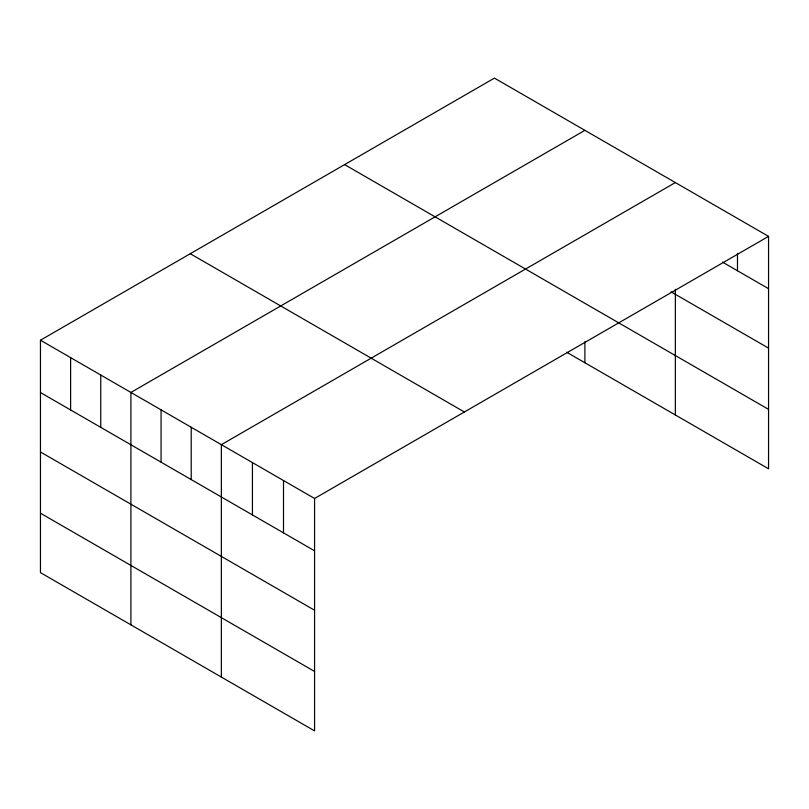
<?xml version="1.0" encoding="UTF-8"?>
<svg xmlns="http://www.w3.org/2000/svg" width="809" height="809" viewBox="0 0 809 809"><rect width="100%" height="100%" fill="white"/><g stroke="black" fill="none" stroke-linecap="round" stroke-linejoin="round"><path stroke-width="1.21" d="M40.45 340.215L314.57 498.475L314.57 730.891L40.45 572.63L40.45 340.215L494.43 78.109L768.55 236.37L768.55 468.785L566.583 352.178M584.897 130.34L130.906 392.446L130.906 624.851M675.353 182.561L221.363 444.667L221.363 677.082M314.57 498.475L768.55 236.37M722.488 262.096L768.55 288.692M671.045 291.827L768.55 348.123M344.624 164.611L768.55 409.354M190.267 253.723L464.376 411.983M40.45 392.537L314.57 550.798M40.45 451.968L314.57 610.229M40.45 513.199L314.57 671.46M737.484 253.318L737.484 270.752M675.353 289.359L675.353 414.977M584.897 341.701L584.897 362.745M283.504 480.546L283.504 532.858M252.438 462.606L252.438 514.918M191.217 427.263L191.217 479.575M161.062 409.85L161.062 462.172M100.751 375.032L100.751 427.354M70.605 357.629L70.605 409.941"/></g></svg>
